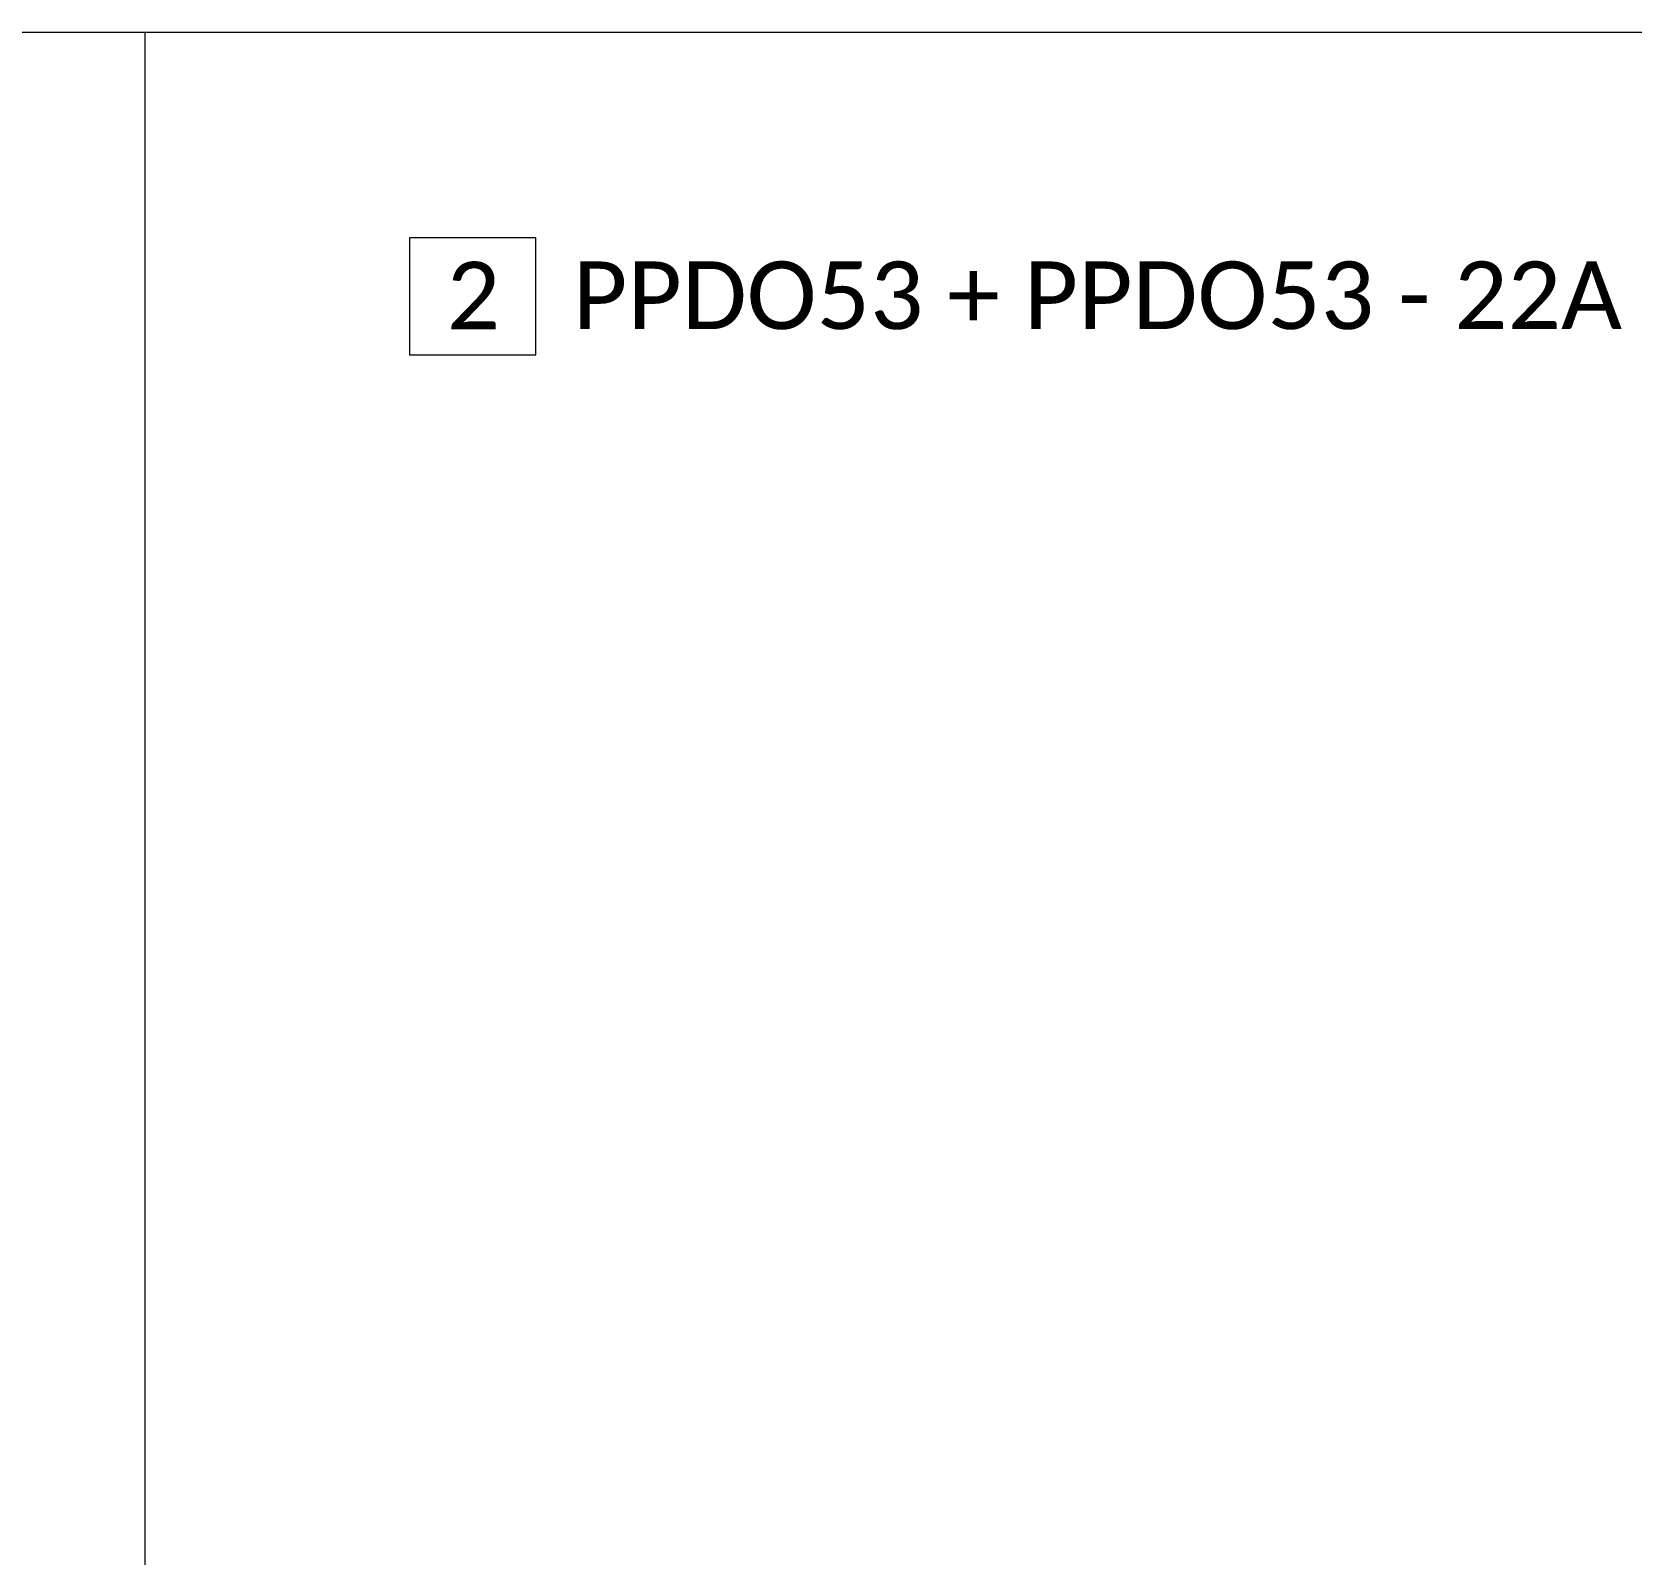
# Model space of a CAD drawing. Header units: millimetres. Extents: x 0 to 7790, y 0 to 17467.
# Drawn here: x 3620 to 3974.7, y 7707.4 to 8045 of the extents above; entities that cross this region are included whole.
import ezdxf

# ---------------------------------------------------------------- set-up
doc = ezdxf.new("R2010")
doc.units = ezdxf.units.MM
doc.layers.add('_MB_ramka_0.15', color=124, linetype='Continuous', lineweight=15)
doc.layers.add('_MB_tekst_0.25', color=40, linetype='Continuous', lineweight=25)
doc.styles.add('_MB_Calibri_Light_2.5', font='calibril.ttf', dxfattribs={"height": 2.5})

msp = doc.modelspace()

# ---------------------------------------------------------------- linework, layer by layer
at = {"layer": '_MB_ramka_0.15'}
msp.add_line((3645, 8045), (3645, 5445), dxfattribs=at)
msp.add_lwpolyline([(2645, 8045), (5145, 8045), (5145, 5445), (2645, 5445), (2645, 8045)], dxfattribs=at)
msp.add_lwpolyline([(3703.726, 7973.4), (3731.726, 7973.4), (3731.726, 7999.4), (3703.726, 7999.4)], close=True, dxfattribs=at)

# ---------------------------------------------------------------- texts
at = {"layer": '_MB_tekst_0.25', "char_height": 15, "style": '_MB_Calibri_Light_2.5'}
for s, insert, width, attachment_point in [('{\\fCalibri Light|b0|i0|c238|p34;2}', (3717.873, 7986.558), 19.52774, 5), ('PPDO53 + PPDO53 - 22A', (3739.913, 7986.558), 248.88706, 4)]:
    msp.add_mtext(s, dxfattribs=dict(at, insert=insert, width=width, attachment_point=attachment_point))

doc.saveas('drawing.dxf')
